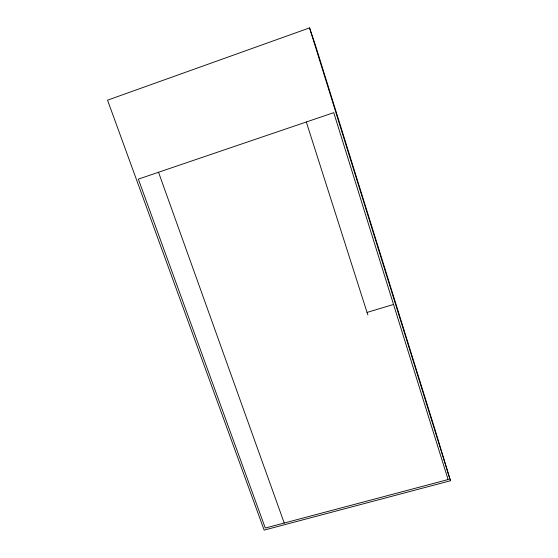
<?xml version="1.0" encoding="UTF-8"?>
<svg xmlns="http://www.w3.org/2000/svg" width="558" height="558" viewBox="0 0 558 558"><rect width="100%" height="100%" fill="white"/><g stroke="black" fill="none" stroke-linecap="round" stroke-linejoin="round"><path stroke-width="0.84" d="M309.55 27.9L107.534 100.182L264.164 530.1L450.466 480.745L435.059 429.779L315.284 44.731L309.55 27.9L450.466 480.745M306.314 121.986L367.045 312.424L393.53 304.466M448.109 479.559L265.301 528.049L138.349 179.125L333.747 112.653L448.109 479.559L447.509 479.259L447.642 479.685M158.528 172.262L284.231 523.027M367.045 312.424L367.855 314.907"/></g></svg>
